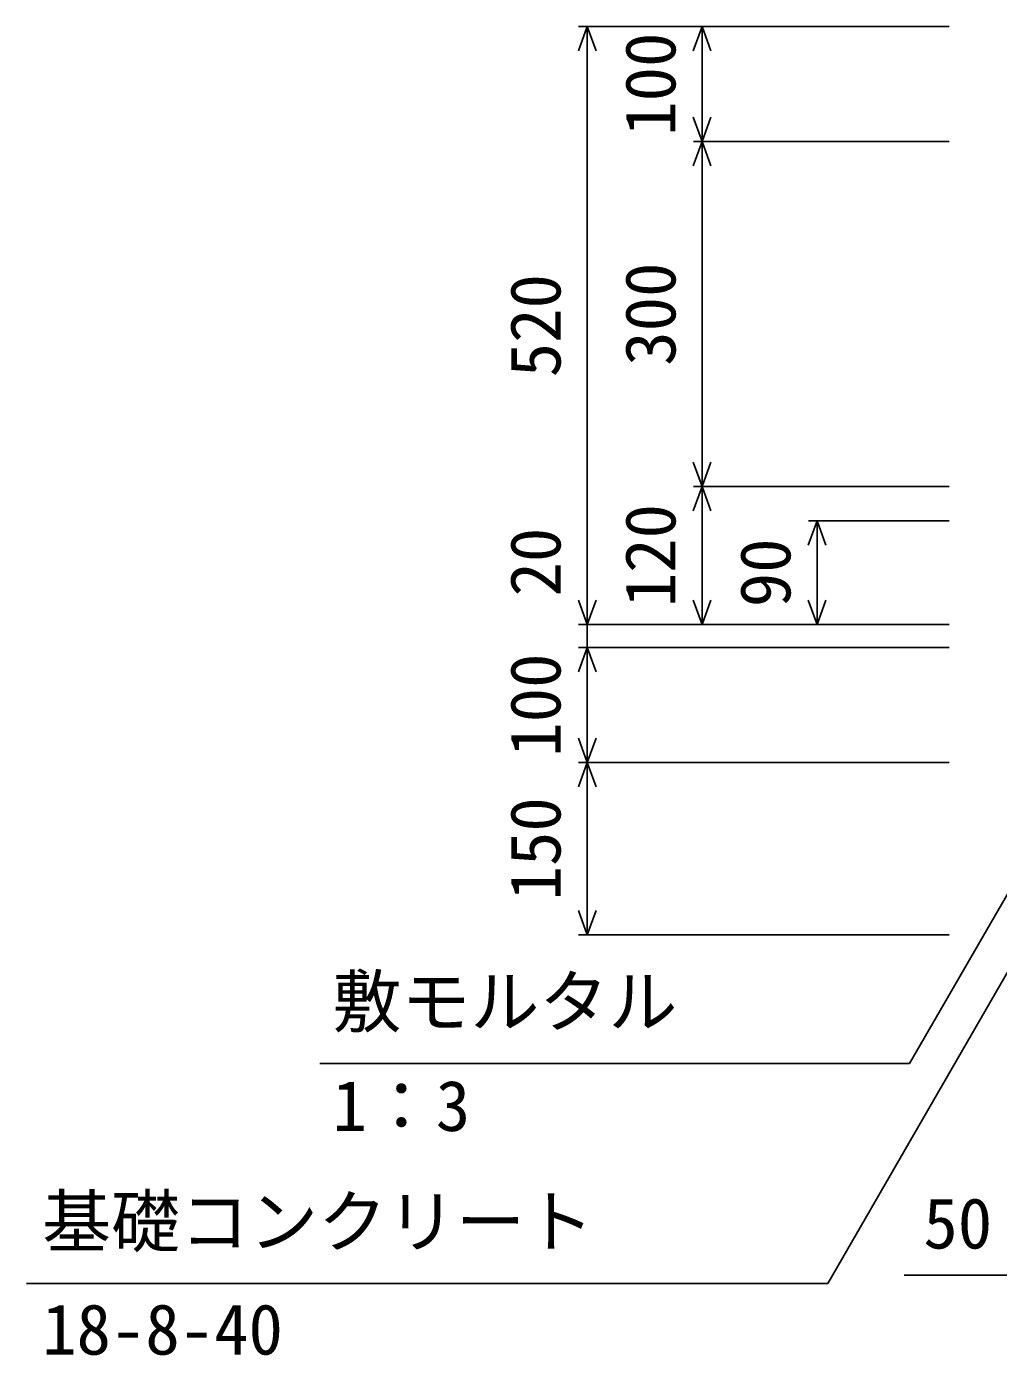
# Model space of a CAD drawing. Units: millimetres, scale not verified. Extents: x -16800 to 16800, y -5940 to 5940.
# Drawn here: x 6377 to 7223, y -830 to 325 of the extents above; entities that cross this region are included whole.
import ezdxf
from ezdxf.enums import TextEntityAlignment as Align

# ---------------------------------------------------------------- set-up
doc = ezdxf.new("R2010")
doc.units = ezdxf.units.MM
doc.header["$LTSCALE"] = 20
doc.layers.add('0-0_DIM', color=7, linetype='Continuous', lineweight=25)
doc.styles.add('ＭＳ ゴシック', font='')
doc.styles.get('ＭＳ ゴシック').set_extended_font_data('MS Gothic')

msp = doc.modelspace()

# ---------------------------------------------------------------- linework, layer by layer
at = {"layer": '0-0_DIM'}
for p, q in [((6857.6, 325.37), (7180.1, 325.37)), ((6865.1, 325.37), (6865.1, -194.63)), ((6965.1, 325.37), (6965.1, 225.37)), ((6957.6, 225.37), (7180.1, 225.37)), ((6965.1, 225.37), (6965.1, -74.63)), ((6957.6, -74.63), (7180.1, -74.63)), ((6965.1, -74.63), (6965.1, -194.63)), ((7057.6, -104.63), (7180.1, -104.63)), ((7065.1, -104.63), (7065.1, -194.63)), ((6857.6, -194.63), (7180.1, -194.63)), ((7360.87, -203.6), (7145.6, -576.44)), ((6857.6, -214.63), (7180.1, -214.63)), ((7358.23, -276.1), (7074.38, -767.74)), ((6857.6, -314.63), (7180.1, -314.63)), ((6865.1, -314.63), (6865.1, -464.63)), ((6857.6, -464.63), (7180.1, -464.63)), ((6632.37, -576.44), (7145.6, -576.44)), ((7252.6, -760.56), (7140.81, -760.56)), ((6377.38, -767.74), (7074.38, -767.74))]:
    msp.add_line(p, q, dxfattribs=at)
for points in [[(6872.8, 304.22), (6865.1, 325.37), (6857.41, 304.22)], [(6957.41, 304.22), (6965.1, 325.37), (6972.8, 304.22)], [(6972.8, 246.51), (6965.1, 225.37), (6957.41, 246.51)], [(6957.41, 204.22), (6965.1, 225.37), (6972.8, 204.22)], [(6972.8, -53.49), (6965.1, -74.63), (6957.41, -53.49)], [(6957.41, -95.78), (6965.1, -74.63), (6972.8, -95.78)], [(7072.8, -125.78), (7065.1, -104.63), (7057.41, -125.78)], [(6872.8, -173.49), (6865.1, -194.63), (6857.41, -173.49)], [(6972.8, -173.49), (6965.1, -194.63), (6957.41, -173.49)], [(7072.8, -173.49), (7065.1, -194.63), (7057.41, -173.49)], [(6865.1, -194.63), (6865.1, -214.63), (6865.1, -314.63)], [(6872.8, -235.78), (6865.1, -214.63), (6857.41, -235.78)], [(6872.8, -293.49), (6865.1, -314.63), (6857.41, -293.49)], [(6872.8, -335.78), (6865.1, -314.63), (6857.41, -335.78)], [(6872.8, -443.49), (6865.1, -464.63), (6857.41, -443.49)]]:
    msp.add_lwpolyline(points, dxfattribs=at)

# ---------------------------------------------------------------- texts
at = {"layer": '0-0_DIM', "style": 'ＭＳ ゴシック'}
for s, p in [('100', (6955.1, 230.37)), ('300', (6955.1, 30.37)), ('520', (6855.1, 20.37)), ('120', (6955.1, -179.63)), ('20', (6855.1, -170.32)), ('90', (7055.1, -179.63)), ('100', (6855.1, -309.63)), ('150', (6855.1, -434.63))]:
    msp.add_text(s, height=43.99, rotation=90, dxfattribs=at).set_placement(p, align=Align.BOTTOM_LEFT)
for s, p in [('敷モルタル', (6643.5, -557.71)), ('1：3', (6643.5, -648.4)), ('基礎コンクリート', (6390.93, -749.01)), ('50', (7157.6, -750.56)), ('18-8-40', (6390.93, -842.82))]:
    msp.add_text(s, height=43.99, dxfattribs=at).set_placement(p, align=Align.BOTTOM_LEFT)

doc.saveas('drawing.dxf')
